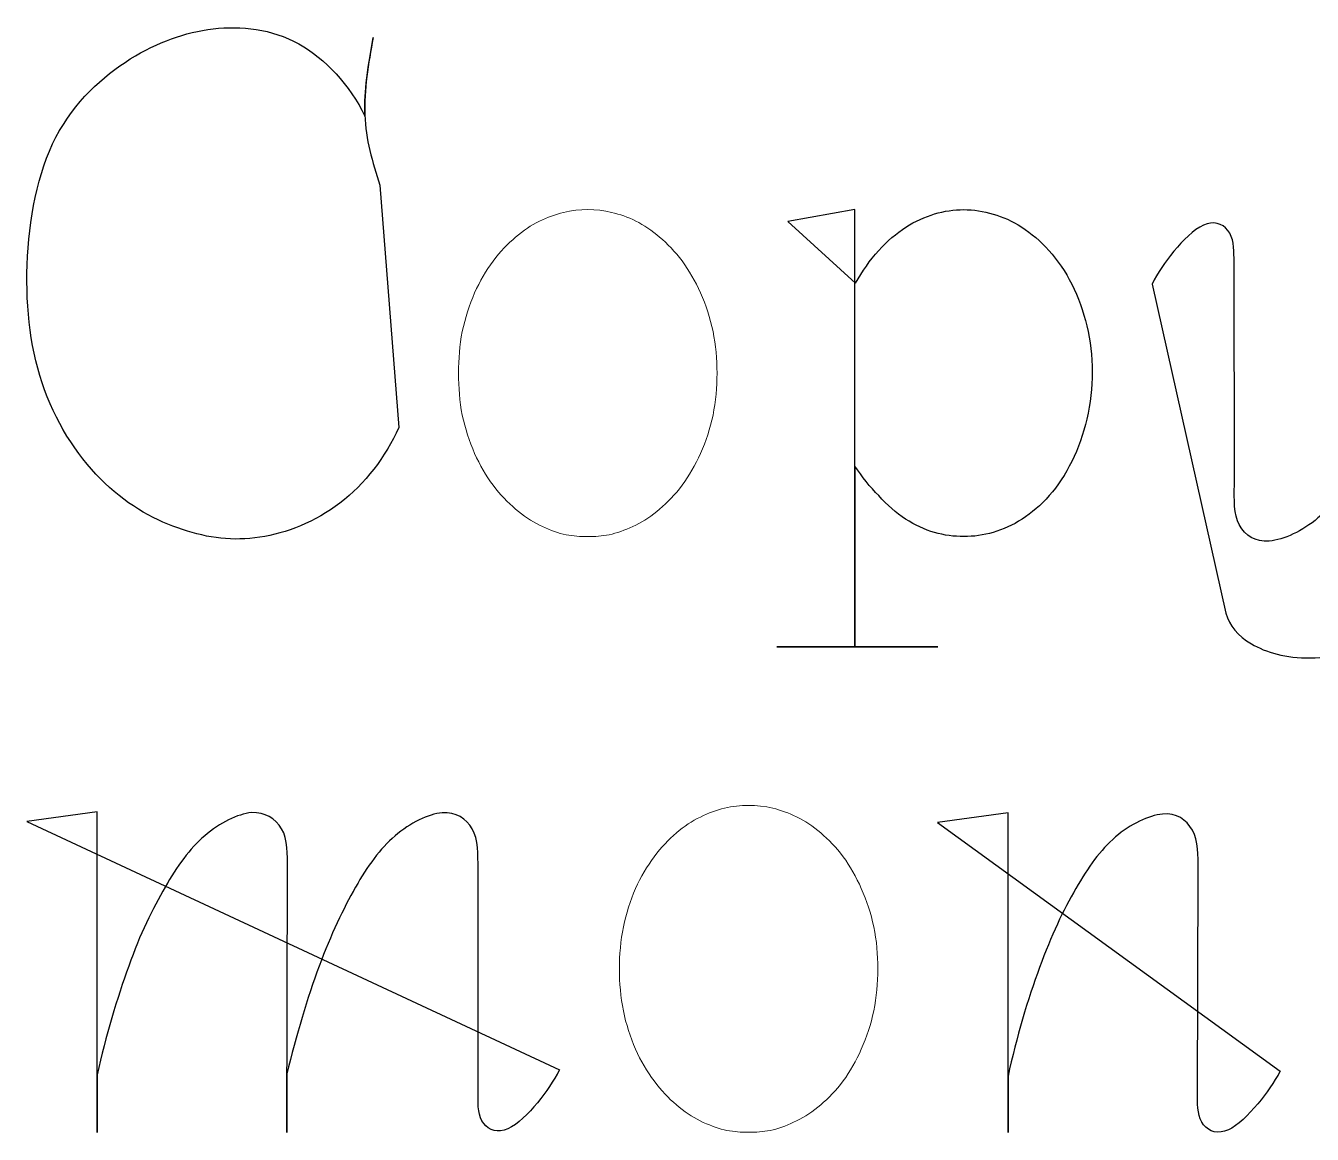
# Model space of a CAD drawing. Header units: centimetres. Extents: x -9.8 to 9.8, y -7.3 to 7.3.
# Drawn here: x -9.845 to -9.115, y 6.02 to 6.649 of the extents above; entities that cross this region are included whole.
import ezdxf

# ---------------------------------------------------------------- set-up
doc = ezdxf.new("R2010")
doc.units = ezdxf.units.CM
doc.header["$MEASUREMENT"] = 0
doc.layers.add('Layer 1', color=7, linetype='Continuous')

msp = doc.modelspace()

# ---------------------------------------------------------------- linework, layer by layer
at = {"layer": 'Layer 1', "color": 7}
for points, knots in [([(-9.64417, 6.55876), (-9.64835, 6.57172), (-9.65237, 6.58485), (-9.65274, 6.59858), (-9.65274, 6.59858), (-9.6533, 6.61287), (-9.65065, 6.62774), (-9.64798, 6.64258), (-9.64798, 6.64258), (-9.64951, 6.63324), (-9.65123, 6.6243), (-9.65198, 6.61686), (-9.65198, 6.61686), (-9.65273, 6.60942), (-9.65274, 6.60371), (-9.65274, 6.59799), (-9.65274, 6.59799), (-9.66131, 6.61551), (-9.67502, 6.63056), (-9.69026, 6.63895), (-9.69026, 6.63895), (-9.70569, 6.64752), (-9.72283, 6.64924), (-9.73884, 6.64752), (-9.73884, 6.64752), (-9.75485, 6.64543), (-9.77009, 6.64009), (-9.78588, 6.63037), (-9.78588, 6.63037), (-9.80149, 6.62045), (-9.8175, 6.60616), (-9.82798, 6.58597), (-9.82798, 6.58597), (-9.83846, 6.56578), (-9.84343, 6.53912), (-9.84438, 6.51359), (-9.84438, 6.51359), (-9.84515, 6.48806), (-9.84229, 6.46387), (-9.83446, 6.44252), (-9.83446, 6.44252), (-9.82663, 6.42117), (-9.81409, 6.4027), (-9.80017, 6.38958), (-9.80017, 6.38958), (-9.78625, 6.37624), (-9.77083, 6.36804), (-9.75617, 6.36328), (-9.75617, 6.36328), (-9.74151, 6.35833), (-9.72759, 6.35661), (-9.71235, 6.35889), (-9.71235, 6.35889), (-9.6973, 6.36117), (-9.68092, 6.36746), (-9.66682, 6.37831), (-9.66682, 6.37831), (-9.65272, 6.38916), (-9.64092, 6.4044), (-9.63348, 6.42117), (-9.63348, 6.42117), (-9.63348, 6.42117), (-9.64417, 6.55876), (-9.64417, 6.55876)], [0, 0, 0, 0, 0.058824, 0.058824, 0.058824, 0.058824, 0.117647, 0.117647, 0.117647, 0.117647, 0.176471, 0.176471, 0.176471, 0.176471, 0.235294, 0.235294, 0.235294, 0.235294, 0.294118, 0.294118, 0.294118, 0.294118, 0.352941, 0.352941, 0.352941, 0.352941, 0.411765, 0.411765, 0.411765, 0.411765, 0.470588, 0.470588, 0.470588, 0.470588, 0.529412, 0.529412, 0.529412, 0.529412, 0.588235, 0.588235, 0.588235, 0.588235, 0.647059, 0.647059, 0.647059, 0.647059, 0.705882, 0.705882, 0.705882, 0.705882, 0.764706, 0.764706, 0.764706, 0.764706, 0.823529, 0.823529, 0.823529, 0.823529, 0.882353, 0.882353, 0.882353, 0.882353, 1, 1, 1, 1]), ([(-9.64417, 6.55876), (-9.64417, 6.55876), (-9.64417, 6.55876), (-9.64417, 6.55876), (-9.64417, 6.55876), (-9.64417, 6.55876), (-9.64417, 6.55876), (-9.64417, 6.55876)], [0, 0, 0, 0, 0.333333, 0.333333, 0.333333, 0.333333, 1, 1, 1, 1]), ([(-9.41271, 6.53817), (-9.41271, 6.53817), (-9.37461, 6.54484), (-9.37461, 6.54484), (-9.37461, 6.54484), (-9.37461, 6.54484), (-9.37461, 6.29661), (-9.37461, 6.29661), (-9.37461, 6.29661), (-9.37461, 6.29661), (-9.41898, 6.29661), (-9.41898, 6.29661), (-9.41898, 6.29661), (-9.41898, 6.29661), (-9.32754, 6.29661), (-9.32754, 6.29661), (-9.32754, 6.29661), (-9.32754, 6.29661), (-9.37461, 6.29661), (-9.37461, 6.29661), (-9.37461, 6.29661), (-9.37461, 6.29661), (-9.37461, 6.39929), (-9.37461, 6.39929), (-9.37461, 6.39929), (-9.37061, 6.39339), (-9.36604, 6.38728), (-9.36109, 6.38252), (-9.36109, 6.38252), (-9.35633, 6.37718), (-9.35117, 6.37281), (-9.34585, 6.36918), (-9.34585, 6.36918), (-9.34053, 6.36574), (-9.335, 6.36328), (-9.32947, 6.36156), (-9.32947, 6.36156), (-9.32394, 6.36003), (-9.31844, 6.35928), (-9.31291, 6.35928), (-9.31291, 6.35928), (-9.30167, 6.35928), (-9.29042, 6.36232), (-9.27976, 6.36918), (-9.27976, 6.36918), (-9.27442, 6.3728), (-9.2691, 6.37699), (-9.26433, 6.38252), (-9.26433, 6.38252), (-9.25957, 6.38805), (-9.2552, 6.39453), (-9.25158, 6.40194), (-9.25158, 6.40194), (-9.24796, 6.40937), (-9.24491, 6.41755), (-9.24301, 6.42594), (-9.24301, 6.42594), (-9.2411, 6.43488), (-9.23997, 6.44385), (-9.23997, 6.45261), (-9.23997, 6.45261), (-9.23997, 6.46176), (-9.24111, 6.47052), (-9.24301, 6.47891), (-9.24301, 6.47891), (-9.24492, 6.48711), (-9.24796, 6.49529), (-9.25158, 6.50254), (-9.25158, 6.50254), (-9.2552, 6.50979), (-9.25957, 6.51625), (-9.26454, 6.52159), (-9.26454, 6.52159), (-9.2693, 6.52712), (-9.27465, 6.5313), (-9.27997, 6.53493), (-9.27997, 6.53493), (-9.28531, 6.53837), (-9.29082, 6.54083), (-9.29616, 6.54236), (-9.29616, 6.54236), (-9.30169, 6.54387), (-9.3074, 6.54485), (-9.31293, 6.54485), (-9.31293, 6.54485), (-9.32378, 6.54485), (-9.33502, 6.54162), (-9.34571, 6.53493), (-9.34571, 6.53493), (-9.35105, 6.53131), (-9.35637, 6.52712), (-9.36114, 6.52159), (-9.36114, 6.52159), (-9.36609, 6.51625), (-9.37048, 6.50979), (-9.37429, 6.50312), (-9.37429, 6.50312), (-9.37429, 6.50312), (-9.41271, 6.53817), (-9.41271, 6.53817)], [0, 0, 0, 0, 0.038462, 0.038462, 0.038462, 0.038462, 0.076923, 0.076923, 0.076923, 0.076923, 0.115385, 0.115385, 0.115385, 0.115385, 0.153846, 0.153846, 0.153846, 0.153846, 0.192308, 0.192308, 0.192308, 0.192308, 0.230769, 0.230769, 0.230769, 0.230769, 0.269231, 0.269231, 0.269231, 0.269231, 0.307692, 0.307692, 0.307692, 0.307692, 0.346154, 0.346154, 0.346154, 0.346154, 0.384615, 0.384615, 0.384615, 0.384615, 0.423077, 0.423077, 0.423077, 0.423077, 0.461538, 0.461538, 0.461538, 0.461538, 0.5, 0.5, 0.5, 0.5, 0.538462, 0.538462, 0.538462, 0.538462, 0.576923, 0.576923, 0.576923, 0.576923, 0.615385, 0.615385, 0.615385, 0.615385, 0.653846, 0.653846, 0.653846, 0.653846, 0.692308, 0.692308, 0.692308, 0.692308, 0.730769, 0.730769, 0.730769, 0.730769, 0.769231, 0.769231, 0.769231, 0.769231, 0.807692, 0.807692, 0.807692, 0.807692, 0.846154, 0.846154, 0.846154, 0.846154, 0.884615, 0.884615, 0.884615, 0.884615, 0.923077, 0.923077, 0.923077, 0.923077, 1, 1, 1, 1]), ([(-9.41271, 6.53817), (-9.41271, 6.53817), (-9.41271, 6.53817), (-9.41271, 6.53817), (-9.41271, 6.53817), (-9.41271, 6.53817), (-9.41271, 6.53817), (-9.41271, 6.53817)], [0, 0, 0, 0, 0.333333, 0.333333, 0.333333, 0.333333, 1, 1, 1, 1]), ([(-9.20602, 6.50256), (-9.20279, 6.50904), (-9.19859, 6.51494), (-9.19364, 6.52124), (-9.19364, 6.52124), (-9.18851, 6.52733), (-9.1824, 6.53344), (-9.17687, 6.53611), (-9.17687, 6.53611), (-9.17134, 6.5386), (-9.16621, 6.53706), (-9.16295, 6.53307), (-9.16295, 6.53307), (-9.15972, 6.52907), (-9.15951, 6.52278), (-9.15951, 6.51725), (-9.15951, 6.51725), (-9.15951, 6.51725), (-9.15932, 6.38848), (-9.15932, 6.38848), (-9.15932, 6.38848), (-9.15932, 6.38049), (-9.15988, 6.37192), (-9.15646, 6.36581), (-9.15646, 6.36581), (-9.15302, 6.35972), (-9.14752, 6.35628), (-9.1395, 6.35668), (-9.1395, 6.35668), (-9.1313, 6.35745), (-9.12064, 6.3624), (-9.11188, 6.36983), (-9.11188, 6.36983), (-9.10275, 6.37705), (-9.0955, 6.38698), (-9.08807, 6.39899), (-9.08807, 6.39899), (-9.08008, 6.41119), (-9.07246, 6.42566), (-9.06521, 6.44413), (-9.06521, 6.44413), (-9.05817, 6.46241), (-9.05169, 6.4849), (-9.04711, 6.50776), (-9.04711, 6.50776), (-9.04711, 6.50776), (-9.04711, 6.53843), (-9.04711, 6.53843), (-9.04711, 6.53843), (-9.04711, 6.53843), (-9.0473, 6.36812), (-9.0473, 6.36812), (-9.0473, 6.36812), (-9.0473, 6.35592), (-9.04825, 6.34317), (-9.05225, 6.33155), (-9.05225, 6.33155), (-9.05664, 6.31975), (-9.0631, 6.30927), (-9.07455, 6.30184), (-9.07455, 6.30184), (-9.08579, 6.29462), (-9.10217, 6.2906), (-9.11609, 6.29041), (-9.11609, 6.29041), (-9.13001, 6.29004), (-9.14144, 6.29364), (-9.14961, 6.2984), (-9.14961, 6.2984), (-9.15742, 6.30298), (-9.16218, 6.30888), (-9.16408, 6.31573), (-9.16408, 6.31573), (-9.16408, 6.31573), (-9.20602, 6.50256), (-9.20602, 6.50256)], [0, 0, 0, 0, 0.05, 0.05, 0.05, 0.05, 0.1, 0.1, 0.1, 0.1, 0.15, 0.15, 0.15, 0.15, 0.2, 0.2, 0.2, 0.2, 0.25, 0.25, 0.25, 0.25, 0.3, 0.3, 0.3, 0.3, 0.35, 0.35, 0.35, 0.35, 0.4, 0.4, 0.4, 0.4, 0.45, 0.45, 0.45, 0.45, 0.5, 0.5, 0.5, 0.5, 0.55, 0.55, 0.55, 0.55, 0.6, 0.6, 0.6, 0.6, 0.65, 0.65, 0.65, 0.65, 0.7, 0.7, 0.7, 0.7, 0.75, 0.75, 0.75, 0.75, 0.8, 0.8, 0.8, 0.8, 0.85, 0.85, 0.85, 0.85, 0.9, 0.9, 0.9, 0.9, 1, 1, 1, 1]), ([(-9.20602, 6.50256), (-9.20602, 6.50256), (-9.20602, 6.50256), (-9.20602, 6.50256), (-9.20602, 6.50256), (-9.20602, 6.50256), (-9.20602, 6.50256), (-9.20602, 6.50256)], [0, 0, 0, 0, 0.333333, 0.333333, 0.333333, 0.333333, 1, 1, 1, 1]), ([(-9.84456, 6.19757), (-9.84456, 6.19757), (-9.80455, 6.2031), (-9.80455, 6.2031), (-9.80455, 6.2031), (-9.80455, 6.2031), (-9.80455, 6.02099), (-9.80455, 6.02099), (-9.80455, 6.02099), (-9.80455, 6.02099), (-9.80455, 6.05377), (-9.80455, 6.05377), (-9.80455, 6.05377), (-9.79979, 6.07586), (-9.79331, 6.0974), (-9.78664, 6.1155), (-9.78664, 6.1155), (-9.78034, 6.1336), (-9.77312, 6.14807), (-9.76606, 6.16027), (-9.76606, 6.16027), (-9.75921, 6.17228), (-9.75214, 6.18218), (-9.74357, 6.18943), (-9.74357, 6.18943), (-9.735, 6.19686), (-9.72489, 6.20181), (-9.71709, 6.20258), (-9.71709, 6.20258), (-9.70928, 6.20295), (-9.70357, 6.19935), (-9.69994, 6.19345), (-9.69994, 6.19345), (-9.69632, 6.18736), (-9.69669, 6.17879), (-9.69669, 6.17078), (-9.69669, 6.17078), (-9.69669, 6.17078), (-9.69693, 6.02096), (-9.69693, 6.02096), (-9.69693, 6.02096), (-9.69693, 6.02096), (-9.69693, 6.0543), (-9.69693, 6.0543), (-9.69693, 6.0543), (-9.69177, 6.07602), (-9.68531, 6.09756), (-9.67865, 6.11545), (-9.67865, 6.11545), (-9.67198, 6.13355), (-9.66492, 6.14802), (-9.65807, 6.16022), (-9.65807, 6.16022), (-9.65122, 6.17223), (-9.64415, 6.18213), (-9.63558, 6.18938), (-9.63558, 6.18938), (-9.62701, 6.19681), (-9.61672, 6.20176), (-9.60891, 6.20253), (-9.60891, 6.20253), (-9.6011, 6.2029), (-9.59518, 6.1993), (-9.59176, 6.1934), (-9.59176, 6.1934), (-9.58832, 6.18731), (-9.58851, 6.17874), (-9.58851, 6.17073), (-9.58851, 6.17073), (-9.58851, 6.17073), (-9.58851, 6.04214), (-9.58851, 6.04214), (-9.58851, 6.04214), (-9.58851, 6.03642), (-9.58851, 6.02994), (-9.58528, 6.02613), (-9.58528, 6.02613), (-9.58224, 6.02213), (-9.57729, 6.02079), (-9.57155, 6.02309), (-9.57155, 6.02309), (-9.56602, 6.02558), (-9.55993, 6.03185), (-9.55478, 6.03796), (-9.55478, 6.03796), (-9.54965, 6.04426), (-9.54565, 6.05016), (-9.54221, 6.05664), (-9.54221, 6.05664), (-9.54221, 6.05664), (-9.84456, 6.19757), (-9.84456, 6.19757)], [0, 0, 0, 0, 0.041667, 0.041667, 0.041667, 0.041667, 0.083333, 0.083333, 0.083333, 0.083333, 0.125, 0.125, 0.125, 0.125, 0.166667, 0.166667, 0.166667, 0.166667, 0.208333, 0.208333, 0.208333, 0.208333, 0.25, 0.25, 0.25, 0.25, 0.291667, 0.291667, 0.291667, 0.291667, 0.333333, 0.333333, 0.333333, 0.333333, 0.375, 0.375, 0.375, 0.375, 0.416667, 0.416667, 0.416667, 0.416667, 0.458333, 0.458333, 0.458333, 0.458333, 0.5, 0.5, 0.5, 0.5, 0.541667, 0.541667, 0.541667, 0.541667, 0.583333, 0.583333, 0.583333, 0.583333, 0.625, 0.625, 0.625, 0.625, 0.666667, 0.666667, 0.666667, 0.666667, 0.708333, 0.708333, 0.708333, 0.708333, 0.75, 0.75, 0.75, 0.75, 0.791667, 0.791667, 0.791667, 0.791667, 0.833333, 0.833333, 0.833333, 0.833333, 0.875, 0.875, 0.875, 0.875, 0.916667, 0.916667, 0.916667, 0.916667, 1, 1, 1, 1]), ([(-9.32775, 6.19699), (-9.32775, 6.19699), (-9.28774, 6.20252), (-9.28774, 6.20252), (-9.28774, 6.20252), (-9.28774, 6.20252), (-9.28774, 6.02096), (-9.28774, 6.02096), (-9.28774, 6.02096), (-9.28774, 6.02096), (-9.28774, 6.05297), (-9.28774, 6.05297), (-9.28774, 6.05297), (-9.28298, 6.07506), (-9.2765, 6.09679), (-9.26983, 6.1147), (-9.26983, 6.1147), (-9.26335, 6.1328), (-9.25631, 6.14727), (-9.24925, 6.15947), (-9.24925, 6.15947), (-9.2424, 6.17167), (-9.23536, 6.18138), (-9.22676, 6.18881), (-9.22676, 6.18881), (-9.21819, 6.19606), (-9.20808, 6.20101), (-9.20009, 6.20177), (-9.20009, 6.20177), (-9.19228, 6.20254), (-9.18657, 6.19873), (-9.18313, 6.19264), (-9.18313, 6.19264), (-9.17951, 6.18655), (-9.1799, 6.17817), (-9.1799, 6.16997), (-9.1799, 6.16997), (-9.1799, 6.16997), (-9.18027, 6.04138), (-9.18027, 6.04138), (-9.18027, 6.04138), (-9.18027, 6.03566), (-9.1799, 6.02937), (-9.17683, 6.02537), (-9.17683, 6.02537), (-9.17358, 6.02137), (-9.16844, 6.02003), (-9.16273, 6.02251), (-9.16273, 6.02251), (-9.15741, 6.02479), (-9.1513, 6.03127), (-9.14596, 6.03738), (-9.14596, 6.03738), (-9.14101, 6.04347), (-9.13683, 6.04939), (-9.13339, 6.05585), (-9.13339, 6.05585), (-9.13339, 6.05585), (-9.32775, 6.19699), (-9.32775, 6.19699)], [0, 0, 0, 0, 0.0625, 0.0625, 0.0625, 0.0625, 0.125, 0.125, 0.125, 0.125, 0.1875, 0.1875, 0.1875, 0.1875, 0.25, 0.25, 0.25, 0.25, 0.3125, 0.3125, 0.3125, 0.3125, 0.375, 0.375, 0.375, 0.375, 0.4375, 0.4375, 0.4375, 0.4375, 0.5, 0.5, 0.5, 0.5, 0.5625, 0.5625, 0.5625, 0.5625, 0.625, 0.625, 0.625, 0.625, 0.6875, 0.6875, 0.6875, 0.6875, 0.75, 0.75, 0.75, 0.75, 0.8125, 0.8125, 0.8125, 0.8125, 0.875, 0.875, 0.875, 0.875, 1, 1, 1, 1]), ([(-9.84456, 6.19757), (-9.84456, 6.19757), (-9.84456, 6.19757), (-9.84456, 6.19757), (-9.84456, 6.19757), (-9.84456, 6.19757), (-9.84456, 6.19757), (-9.84456, 6.19757)], [0, 0, 0, 0, 0.333333, 0.333333, 0.333333, 0.333333, 1, 1, 1, 1]), ([(-9.32775, 6.19699), (-9.32775, 6.19699), (-9.32775, 6.19699), (-9.32775, 6.19699), (-9.32775, 6.19699), (-9.32775, 6.19699), (-9.32775, 6.19699), (-9.32775, 6.19699)], [0, 0, 0, 0, 0.333333, 0.333333, 0.333333, 0.333333, 1, 1, 1, 1])]:
    msp.add_open_spline(points, degree=3, knots=knots, dxfattribs=at)
at = {"layer": 'Layer 1', "lineweight": 0}
for points, knots in [([(-9.64417, 6.55876), (-9.64835, 6.57172), (-9.65237, 6.58485), (-9.65274, 6.59858), (-9.65274, 6.59858), (-9.6533, 6.61287), (-9.65065, 6.62774), (-9.64798, 6.64258), (-9.64798, 6.64258), (-9.64951, 6.63324), (-9.65123, 6.6243), (-9.65198, 6.61686), (-9.65198, 6.61686), (-9.65273, 6.60942), (-9.65274, 6.60371), (-9.65274, 6.59799), (-9.65274, 6.59799), (-9.66131, 6.61551), (-9.67502, 6.63056), (-9.69026, 6.63895), (-9.69026, 6.63895), (-9.70569, 6.64752), (-9.72283, 6.64924), (-9.73884, 6.64752), (-9.73884, 6.64752), (-9.75485, 6.64543), (-9.77009, 6.64009), (-9.78588, 6.63037), (-9.78588, 6.63037), (-9.80149, 6.62045), (-9.8175, 6.60616), (-9.82798, 6.58597), (-9.82798, 6.58597), (-9.83846, 6.56578), (-9.84343, 6.53912), (-9.84438, 6.51359), (-9.84438, 6.51359), (-9.84515, 6.48806), (-9.84229, 6.46387), (-9.83446, 6.44252), (-9.83446, 6.44252), (-9.82663, 6.42117), (-9.81409, 6.4027), (-9.80017, 6.38958), (-9.80017, 6.38958), (-9.78625, 6.37624), (-9.77083, 6.36804), (-9.75617, 6.36328), (-9.75617, 6.36328), (-9.74151, 6.35833), (-9.72759, 6.35661), (-9.71235, 6.35889), (-9.71235, 6.35889), (-9.6973, 6.36117), (-9.68092, 6.36746), (-9.66682, 6.37831), (-9.66682, 6.37831), (-9.65272, 6.38916), (-9.64092, 6.4044), (-9.63348, 6.42117)], [0, 0, 0, 0, 0.0625, 0.0625, 0.0625, 0.0625, 0.125, 0.125, 0.125, 0.125, 0.1875, 0.1875, 0.1875, 0.1875, 0.25, 0.25, 0.25, 0.25, 0.3125, 0.3125, 0.3125, 0.3125, 0.375, 0.375, 0.375, 0.375, 0.4375, 0.4375, 0.4375, 0.4375, 0.5, 0.5, 0.5, 0.5, 0.5625, 0.5625, 0.5625, 0.5625, 0.625, 0.625, 0.625, 0.625, 0.6875, 0.6875, 0.6875, 0.6875, 0.75, 0.75, 0.75, 0.75, 0.8125, 0.8125, 0.8125, 0.8125, 0.875, 0.875, 0.875, 0.875, 1, 1, 1, 1]), ([(-9.64417, 6.55876), (-9.64417, 6.55876), (-9.64417, 6.55876), (-9.64417, 6.55876), (-9.64417, 6.55876), (-9.64417, 6.55876), (-9.64417, 6.55876), (-9.64417, 6.55876)], [0, 0, 0, 0, 0.333333, 0.333333, 0.333333, 0.333333, 1, 1, 1, 1]), ([(-9.41271, 6.53817), (-9.41271, 6.53817), (-9.37461, 6.54484), (-9.37461, 6.54484), (-9.37461, 6.54484), (-9.37461, 6.54484), (-9.37461, 6.29661), (-9.37461, 6.29661), (-9.37461, 6.29661), (-9.37461, 6.29661), (-9.41898, 6.29661), (-9.41898, 6.29661), (-9.41898, 6.29661), (-9.41898, 6.29661), (-9.32754, 6.29661), (-9.32754, 6.29661), (-9.32754, 6.29661), (-9.32754, 6.29661), (-9.37461, 6.29661), (-9.37461, 6.29661), (-9.37461, 6.29661), (-9.37461, 6.29661), (-9.37461, 6.39929), (-9.37461, 6.39929), (-9.37461, 6.39929), (-9.37061, 6.39339), (-9.36604, 6.38728), (-9.36109, 6.38252), (-9.36109, 6.38252), (-9.35633, 6.37718), (-9.35117, 6.37281), (-9.34585, 6.36918), (-9.34585, 6.36918), (-9.34053, 6.36574), (-9.335, 6.36328), (-9.32947, 6.36156), (-9.32947, 6.36156), (-9.32394, 6.36003), (-9.31844, 6.35928), (-9.31291, 6.35928), (-9.31291, 6.35928), (-9.30167, 6.35928), (-9.29042, 6.36232), (-9.27976, 6.36918), (-9.27976, 6.36918), (-9.27442, 6.3728), (-9.2691, 6.37699), (-9.26433, 6.38252), (-9.26433, 6.38252), (-9.25957, 6.38805), (-9.2552, 6.39453), (-9.25158, 6.40194), (-9.25158, 6.40194), (-9.24796, 6.40937), (-9.24491, 6.41755), (-9.24301, 6.42594), (-9.24301, 6.42594), (-9.2411, 6.43488), (-9.23997, 6.44385), (-9.23997, 6.45261), (-9.23997, 6.45261), (-9.23997, 6.46176), (-9.24111, 6.47052), (-9.24301, 6.47891), (-9.24301, 6.47891), (-9.24492, 6.48711), (-9.24796, 6.49529), (-9.25158, 6.50254), (-9.25158, 6.50254), (-9.2552, 6.50979), (-9.25957, 6.51625), (-9.26454, 6.52159), (-9.26454, 6.52159), (-9.2693, 6.52712), (-9.27465, 6.5313), (-9.27997, 6.53493), (-9.27997, 6.53493), (-9.28531, 6.53837), (-9.29082, 6.54083), (-9.29616, 6.54236), (-9.29616, 6.54236), (-9.30169, 6.54387), (-9.3074, 6.54485), (-9.31293, 6.54485), (-9.31293, 6.54485), (-9.32378, 6.54485), (-9.33502, 6.54162), (-9.34571, 6.53493), (-9.34571, 6.53493), (-9.35105, 6.53131), (-9.35637, 6.52712), (-9.36114, 6.52159), (-9.36114, 6.52159), (-9.36609, 6.51625), (-9.37048, 6.50979), (-9.37429, 6.50312)], [0, 0, 0, 0, 0.04, 0.04, 0.04, 0.04, 0.08, 0.08, 0.08, 0.08, 0.12, 0.12, 0.12, 0.12, 0.16, 0.16, 0.16, 0.16, 0.2, 0.2, 0.2, 0.2, 0.24, 0.24, 0.24, 0.24, 0.28, 0.28, 0.28, 0.28, 0.32, 0.32, 0.32, 0.32, 0.36, 0.36, 0.36, 0.36, 0.4, 0.4, 0.4, 0.4, 0.44, 0.44, 0.44, 0.44, 0.48, 0.48, 0.48, 0.48, 0.52, 0.52, 0.52, 0.52, 0.56, 0.56, 0.56, 0.56, 0.6, 0.6, 0.6, 0.6, 0.64, 0.64, 0.64, 0.64, 0.68, 0.68, 0.68, 0.68, 0.72, 0.72, 0.72, 0.72, 0.76, 0.76, 0.76, 0.76, 0.8, 0.8, 0.8, 0.8, 0.84, 0.84, 0.84, 0.84, 0.88, 0.88, 0.88, 0.88, 0.92, 0.92, 0.92, 0.92, 1, 1, 1, 1]), ([(-9.41271, 6.53817), (-9.41271, 6.53817), (-9.41271, 6.53817), (-9.41271, 6.53817), (-9.41271, 6.53817), (-9.41271, 6.53817), (-9.41271, 6.53817), (-9.41271, 6.53817)], [0, 0, 0, 0, 0.333333, 0.333333, 0.333333, 0.333333, 1, 1, 1, 1]), ([(-9.20602, 6.50256), (-9.20279, 6.50904), (-9.19859, 6.51494), (-9.19364, 6.52124), (-9.19364, 6.52124), (-9.18851, 6.52733), (-9.1824, 6.53344), (-9.17687, 6.53611), (-9.17687, 6.53611), (-9.17134, 6.5386), (-9.16621, 6.53706), (-9.16295, 6.53307), (-9.16295, 6.53307), (-9.15972, 6.52907), (-9.15951, 6.52278), (-9.15951, 6.51725), (-9.15951, 6.51725), (-9.15951, 6.51725), (-9.15932, 6.38848), (-9.15932, 6.38848), (-9.15932, 6.38848), (-9.15932, 6.38049), (-9.15988, 6.37192), (-9.15646, 6.36581), (-9.15646, 6.36581), (-9.15302, 6.35972), (-9.14752, 6.35628), (-9.1395, 6.35668), (-9.1395, 6.35668), (-9.1313, 6.35745), (-9.12064, 6.3624), (-9.11188, 6.36983), (-9.11188, 6.36983), (-9.10275, 6.37705), (-9.0955, 6.38698), (-9.08807, 6.39899), (-9.08807, 6.39899), (-9.08008, 6.41119), (-9.07246, 6.42566), (-9.06521, 6.44413), (-9.06521, 6.44413), (-9.05817, 6.46241), (-9.05169, 6.4849), (-9.04711, 6.50776), (-9.04711, 6.50776), (-9.04711, 6.50776), (-9.04711, 6.53843), (-9.04711, 6.53843), (-9.04711, 6.53843), (-9.04711, 6.53843), (-9.0473, 6.36812), (-9.0473, 6.36812), (-9.0473, 6.36812), (-9.0473, 6.35592), (-9.04825, 6.34317), (-9.05225, 6.33155), (-9.05225, 6.33155), (-9.05664, 6.31975), (-9.0631, 6.30927), (-9.07455, 6.30184), (-9.07455, 6.30184), (-9.08579, 6.29462), (-9.10217, 6.2906), (-9.11609, 6.29041), (-9.11609, 6.29041), (-9.13001, 6.29004), (-9.14144, 6.29364), (-9.14961, 6.2984), (-9.14961, 6.2984), (-9.15742, 6.30298), (-9.16218, 6.30888), (-9.16408, 6.31573)], [0, 0, 0, 0, 0.052632, 0.052632, 0.052632, 0.052632, 0.105263, 0.105263, 0.105263, 0.105263, 0.157895, 0.157895, 0.157895, 0.157895, 0.210526, 0.210526, 0.210526, 0.210526, 0.263158, 0.263158, 0.263158, 0.263158, 0.315789, 0.315789, 0.315789, 0.315789, 0.368421, 0.368421, 0.368421, 0.368421, 0.421053, 0.421053, 0.421053, 0.421053, 0.473684, 0.473684, 0.473684, 0.473684, 0.526316, 0.526316, 0.526316, 0.526316, 0.578947, 0.578947, 0.578947, 0.578947, 0.631579, 0.631579, 0.631579, 0.631579, 0.684211, 0.684211, 0.684211, 0.684211, 0.736842, 0.736842, 0.736842, 0.736842, 0.789474, 0.789474, 0.789474, 0.789474, 0.842105, 0.842105, 0.842105, 0.842105, 0.894737, 0.894737, 0.894737, 0.894737, 1, 1, 1, 1]), ([(-9.20602, 6.50256), (-9.20602, 6.50256), (-9.20602, 6.50256), (-9.20602, 6.50256), (-9.20602, 6.50256), (-9.20602, 6.50256), (-9.20602, 6.50256), (-9.20602, 6.50256)], [0, 0, 0, 0, 0.333333, 0.333333, 0.333333, 0.333333, 1, 1, 1, 1]), ([(-9.84456, 6.19757), (-9.84456, 6.19757), (-9.80455, 6.2031), (-9.80455, 6.2031), (-9.80455, 6.2031), (-9.80455, 6.2031), (-9.80455, 6.02099), (-9.80455, 6.02099), (-9.80455, 6.02099), (-9.80455, 6.02099), (-9.80455, 6.05377), (-9.80455, 6.05377), (-9.80455, 6.05377), (-9.79979, 6.07586), (-9.79331, 6.0974), (-9.78664, 6.1155), (-9.78664, 6.1155), (-9.78034, 6.1336), (-9.77312, 6.14807), (-9.76606, 6.16027), (-9.76606, 6.16027), (-9.75921, 6.17228), (-9.75214, 6.18218), (-9.74357, 6.18943), (-9.74357, 6.18943), (-9.735, 6.19686), (-9.72489, 6.20181), (-9.71709, 6.20258), (-9.71709, 6.20258), (-9.70928, 6.20295), (-9.70357, 6.19935), (-9.69994, 6.19345), (-9.69994, 6.19345), (-9.69632, 6.18736), (-9.69669, 6.17879), (-9.69669, 6.17078), (-9.69669, 6.17078), (-9.69669, 6.17078), (-9.69693, 6.02096), (-9.69693, 6.02096), (-9.69693, 6.02096), (-9.69693, 6.02096), (-9.69693, 6.0543), (-9.69693, 6.0543), (-9.69693, 6.0543), (-9.69177, 6.07602), (-9.68531, 6.09756), (-9.67865, 6.11545), (-9.67865, 6.11545), (-9.67198, 6.13355), (-9.66492, 6.14802), (-9.65807, 6.16022), (-9.65807, 6.16022), (-9.65122, 6.17223), (-9.64415, 6.18213), (-9.63558, 6.18938), (-9.63558, 6.18938), (-9.62701, 6.19681), (-9.61672, 6.20176), (-9.60891, 6.20253), (-9.60891, 6.20253), (-9.6011, 6.2029), (-9.59518, 6.1993), (-9.59176, 6.1934), (-9.59176, 6.1934), (-9.58832, 6.18731), (-9.58851, 6.17874), (-9.58851, 6.17073), (-9.58851, 6.17073), (-9.58851, 6.17073), (-9.58851, 6.04214), (-9.58851, 6.04214), (-9.58851, 6.04214), (-9.58851, 6.03642), (-9.58851, 6.02994), (-9.58528, 6.02613), (-9.58528, 6.02613), (-9.58224, 6.02213), (-9.57729, 6.02079), (-9.57155, 6.02309), (-9.57155, 6.02309), (-9.56602, 6.02558), (-9.55993, 6.03185), (-9.55478, 6.03796), (-9.55478, 6.03796), (-9.54965, 6.04426), (-9.54565, 6.05016), (-9.54221, 6.05664)], [0, 0, 0, 0, 0.043478, 0.043478, 0.043478, 0.043478, 0.086957, 0.086957, 0.086957, 0.086957, 0.130435, 0.130435, 0.130435, 0.130435, 0.173913, 0.173913, 0.173913, 0.173913, 0.217391, 0.217391, 0.217391, 0.217391, 0.26087, 0.26087, 0.26087, 0.26087, 0.304348, 0.304348, 0.304348, 0.304348, 0.347826, 0.347826, 0.347826, 0.347826, 0.391304, 0.391304, 0.391304, 0.391304, 0.434783, 0.434783, 0.434783, 0.434783, 0.478261, 0.478261, 0.478261, 0.478261, 0.521739, 0.521739, 0.521739, 0.521739, 0.565217, 0.565217, 0.565217, 0.565217, 0.608696, 0.608696, 0.608696, 0.608696, 0.652174, 0.652174, 0.652174, 0.652174, 0.695652, 0.695652, 0.695652, 0.695652, 0.73913, 0.73913, 0.73913, 0.73913, 0.782609, 0.782609, 0.782609, 0.782609, 0.826087, 0.826087, 0.826087, 0.826087, 0.869565, 0.869565, 0.869565, 0.869565, 0.913043, 0.913043, 0.913043, 0.913043, 1, 1, 1, 1]), ([(-9.32775, 6.19699), (-9.32775, 6.19699), (-9.28774, 6.20252), (-9.28774, 6.20252), (-9.28774, 6.20252), (-9.28774, 6.20252), (-9.28774, 6.02096), (-9.28774, 6.02096), (-9.28774, 6.02096), (-9.28774, 6.02096), (-9.28774, 6.05297), (-9.28774, 6.05297), (-9.28774, 6.05297), (-9.28298, 6.07506), (-9.2765, 6.09679), (-9.26983, 6.1147), (-9.26983, 6.1147), (-9.26335, 6.1328), (-9.25631, 6.14727), (-9.24925, 6.15947), (-9.24925, 6.15947), (-9.2424, 6.17167), (-9.23536, 6.18138), (-9.22676, 6.18881), (-9.22676, 6.18881), (-9.21819, 6.19606), (-9.20808, 6.20101), (-9.20009, 6.20177), (-9.20009, 6.20177), (-9.19228, 6.20254), (-9.18657, 6.19873), (-9.18313, 6.19264), (-9.18313, 6.19264), (-9.17951, 6.18655), (-9.1799, 6.17817), (-9.1799, 6.16997), (-9.1799, 6.16997), (-9.1799, 6.16997), (-9.18027, 6.04138), (-9.18027, 6.04138), (-9.18027, 6.04138), (-9.18027, 6.03566), (-9.1799, 6.02937), (-9.17683, 6.02537), (-9.17683, 6.02537), (-9.17358, 6.02137), (-9.16844, 6.02003), (-9.16273, 6.02251), (-9.16273, 6.02251), (-9.15741, 6.02479), (-9.1513, 6.03127), (-9.14596, 6.03738), (-9.14596, 6.03738), (-9.14101, 6.04347), (-9.13683, 6.04939), (-9.13339, 6.05585)], [0, 0, 0, 0, 0.066667, 0.066667, 0.066667, 0.066667, 0.133333, 0.133333, 0.133333, 0.133333, 0.2, 0.2, 0.2, 0.2, 0.266667, 0.266667, 0.266667, 0.266667, 0.333333, 0.333333, 0.333333, 0.333333, 0.4, 0.4, 0.4, 0.4, 0.466667, 0.466667, 0.466667, 0.466667, 0.533333, 0.533333, 0.533333, 0.533333, 0.6, 0.6, 0.6, 0.6, 0.666667, 0.666667, 0.666667, 0.666667, 0.733333, 0.733333, 0.733333, 0.733333, 0.8, 0.8, 0.8, 0.8, 0.866667, 0.866667, 0.866667, 0.866667, 1, 1, 1, 1]), ([(-9.84456, 6.19757), (-9.84456, 6.19757), (-9.84456, 6.19757), (-9.84456, 6.19757), (-9.84456, 6.19757), (-9.84456, 6.19757), (-9.84456, 6.19757), (-9.84456, 6.19757)], [0, 0, 0, 0, 0.333333, 0.333333, 0.333333, 0.333333, 1, 1, 1, 1]), ([(-9.32775, 6.19699), (-9.32775, 6.19699), (-9.32775, 6.19699), (-9.32775, 6.19699), (-9.32775, 6.19699), (-9.32775, 6.19699), (-9.32775, 6.19699), (-9.32775, 6.19699)], [0, 0, 0, 0, 0.333333, 0.333333, 0.333333, 0.333333, 1, 1, 1, 1])]:
    msp.add_open_spline(points, degree=3, knots=knots, dxfattribs=at)
at = {"layer": 'Layer 1', "color": 7, "lineweight": 0}
for points in [[(-9.5268, 6.35929), (-9.5268, 6.35929), (-9.52794, 6.35929), (-9.52794, 6.35929), (-9.52794, 6.35929), (-9.53194, 6.35929), (-9.53593, 6.35985), (-9.54014, 6.36061), (-9.54014, 6.36061), (-9.54453, 6.36193), (-9.54911, 6.36347), (-9.55366, 6.36574), (-9.55366, 6.36574), (-9.55824, 6.36802), (-9.56281, 6.37108), (-9.56718, 6.37489), (-9.56718, 6.37489), (-9.57157, 6.37851), (-9.57594, 6.38309), (-9.57993, 6.38841), (-9.57993, 6.38841), (-9.58392, 6.39373), (-9.58755, 6.39984), (-9.59041, 6.40651), (-9.59041, 6.40651), (-9.59345, 6.41336), (-9.59575, 6.42061), (-9.59745, 6.42823), (-9.59745, 6.42823), (-9.59898, 6.43604), (-9.59954, 6.44403), (-9.59954, 6.45204), (-9.59954, 6.45204), (-9.59954, 6.46003), (-9.59896, 6.46786), (-9.59745, 6.47567), (-9.59745, 6.47567), (-9.59573, 6.48329), (-9.59345, 6.49072), (-9.59041, 6.49758), (-9.59041, 6.49758), (-9.58755, 6.50425), (-9.58393, 6.51015), (-9.57993, 6.51568), (-9.57993, 6.51568), (-9.57593, 6.52102), (-9.57154, 6.5256), (-9.56718, 6.5292), (-9.56718, 6.5292), (-9.55842, 6.53682), (-9.54908, 6.541), (-9.53993, 6.5433), (-9.53993, 6.5433), (-9.53078, 6.54539), (-9.52165, 6.54539), (-9.51268, 6.5433), (-9.51268, 6.5433), (-9.5081, 6.54216), (-9.50353, 6.54063), (-9.49895, 6.53835), (-9.49895, 6.53835), (-9.49437, 6.53607), (-9.48982, 6.53303), (-9.48543, 6.52922), (-9.48543, 6.52922), (-9.48104, 6.5256), (-9.47667, 6.52102), (-9.47268, 6.5157), (-9.47268, 6.5157), (-9.46868, 6.51017), (-9.46525, 6.50427), (-9.4622, 6.4976), (-9.4622, 6.4976), (-9.45916, 6.49075), (-9.45686, 6.48331), (-9.45514, 6.47569), (-9.45514, 6.47569), (-9.45361, 6.46788), (-9.45286, 6.46005), (-9.45286, 6.45206), (-9.45286, 6.45206), (-9.45286, 6.44407), (-9.45363, 6.43605), (-9.45514, 6.42825), (-9.45514, 6.42825), (-9.45686, 6.42063), (-9.45914, 6.41338), (-9.4622, 6.40653), (-9.4622, 6.40653), (-9.46524, 6.39986), (-9.46868, 6.39378), (-9.47268, 6.38843), (-9.47268, 6.38843), (-9.47668, 6.38309), (-9.48107, 6.37851), (-9.48543, 6.37491), (-9.48543, 6.37491), (-9.48982, 6.3711), (-9.4944, 6.36806), (-9.49895, 6.36576), (-9.49895, 6.36576), (-9.50353, 6.36348), (-9.5081, 6.36195), (-9.51247, 6.36063), (-9.51247, 6.36063), (-9.51665, 6.35986), (-9.52067, 6.35931), (-9.52467, 6.35931), (-9.52467, 6.35931), (-9.52467, 6.35931), (-9.5268, 6.35931), (-9.5268, 6.35931), (-9.5268, 6.35931), (-9.5268, 6.35931), (-9.5268, 6.35929), (-9.5268, 6.35929)], [(-9.43536, 6.02115), (-9.43536, 6.02115), (-9.43671, 6.02115), (-9.43671, 6.02115), (-9.43671, 6.02115), (-9.44071, 6.02115), (-9.44452, 6.02171), (-9.44891, 6.02247), (-9.44891, 6.02247), (-9.4533, 6.02382), (-9.45767, 6.02533), (-9.46243, 6.02763), (-9.46243, 6.02763), (-9.46682, 6.02991), (-9.47158, 6.03295), (-9.47595, 6.03676), (-9.47595, 6.03676), (-9.48034, 6.04038), (-9.48452, 6.04496), (-9.48852, 6.05028), (-9.48852, 6.05028), (-9.49252, 6.05562), (-9.49614, 6.06171), (-9.49918, 6.06838), (-9.49918, 6.06838), (-9.50204, 6.07523), (-9.50452, 6.08248), (-9.50603, 6.0901), (-9.50603, 6.0901), (-9.50754, 6.09791), (-9.50831, 6.10592), (-9.50831, 6.11391), (-9.50831, 6.11391), (-9.50831, 6.1219), (-9.50754, 6.12992), (-9.50603, 6.13772), (-9.50603, 6.13772), (-9.5045, 6.14534), (-9.50203, 6.15259), (-9.49918, 6.15944), (-9.49918, 6.15944), (-9.49614, 6.16611), (-9.49251, 6.17219), (-9.48852, 6.17754), (-9.48852, 6.17754), (-9.48452, 6.18288), (-9.48032, 6.18744), (-9.47595, 6.19106), (-9.47595, 6.19106), (-9.46701, 6.19868), (-9.45767, 6.20286), (-9.4487, 6.20516), (-9.4487, 6.20516), (-9.43955, 6.20725), (-9.43042, 6.20725), (-9.42126, 6.20516), (-9.42126, 6.20516), (-9.41687, 6.20402), (-9.41211, 6.20249), (-9.40774, 6.20021), (-9.40774, 6.20021), (-9.40298, 6.19793), (-9.39859, 6.19489), (-9.39403, 6.19108), (-9.39403, 6.19108), (-9.38964, 6.18746), (-9.38527, 6.18288), (-9.38128, 6.17756), (-9.38128, 6.17756), (-9.37747, 6.17222), (-9.37385, 6.16613), (-9.37099, 6.15946), (-9.37099, 6.15946), (-9.36795, 6.15261), (-9.36546, 6.14536), (-9.36395, 6.13774), (-9.36395, 6.13774), (-9.36223, 6.12993), (-9.36167, 6.12192), (-9.36167, 6.11393), (-9.36167, 6.11393), (-9.36167, 6.10594), (-9.36225, 6.09792), (-9.36395, 6.09012), (-9.36395, 6.09012), (-9.36548, 6.0825), (-9.36795, 6.07525), (-9.37099, 6.0684), (-9.37099, 6.0684), (-9.37385, 6.06173), (-9.37747, 6.05565), (-9.38128, 6.0503), (-9.38128, 6.0503), (-9.38528, 6.04496), (-9.38967, 6.0404), (-9.39403, 6.03678), (-9.39403, 6.03678), (-9.39861, 6.03297), (-9.40297, 6.02993), (-9.40774, 6.02765), (-9.40774, 6.02765), (-9.41213, 6.02537), (-9.41689, 6.02384), (-9.42108, 6.02249), (-9.42108, 6.02249), (-9.42526, 6.02172), (-9.42947, 6.02117), (-9.43328, 6.02117), (-9.43328, 6.02117), (-9.43328, 6.02117), (-9.43536, 6.02118), (-9.43536, 6.02118), (-9.43536, 6.02118), (-9.43536, 6.02118), (-9.43536, 6.02115), (-9.43536, 6.02115)]]:
    msp.add_open_spline(points, degree=3, knots=[0, 0, 0, 0, 0.033333, 0.033333, 0.033333, 0.033333, 0.066667, 0.066667, 0.066667, 0.066667, 0.1, 0.1, 0.1, 0.1, 0.133333, 0.133333, 0.133333, 0.133333, 0.166667, 0.166667, 0.166667, 0.166667, 0.2, 0.2, 0.2, 0.2, 0.233333, 0.233333, 0.233333, 0.233333, 0.266667, 0.266667, 0.266667, 0.266667, 0.3, 0.3, 0.3, 0.3, 0.333333, 0.333333, 0.333333, 0.333333, 0.366667, 0.366667, 0.366667, 0.366667, 0.4, 0.4, 0.4, 0.4, 0.433333, 0.433333, 0.433333, 0.433333, 0.466667, 0.466667, 0.466667, 0.466667, 0.5, 0.5, 0.5, 0.5, 0.533333, 0.533333, 0.533333, 0.533333, 0.566667, 0.566667, 0.566667, 0.566667, 0.6, 0.6, 0.6, 0.6, 0.633333, 0.633333, 0.633333, 0.633333, 0.666667, 0.666667, 0.666667, 0.666667, 0.7, 0.7, 0.7, 0.7, 0.733333, 0.733333, 0.733333, 0.733333, 0.766667, 0.766667, 0.766667, 0.766667, 0.8, 0.8, 0.8, 0.8, 0.833333, 0.833333, 0.833333, 0.833333, 0.866667, 0.866667, 0.866667, 0.866667, 0.9, 0.9, 0.9, 0.9, 0.933333, 0.933333, 0.933333, 0.933333, 1, 1, 1, 1], dxfattribs=at)

doc.saveas('drawing.dxf')
